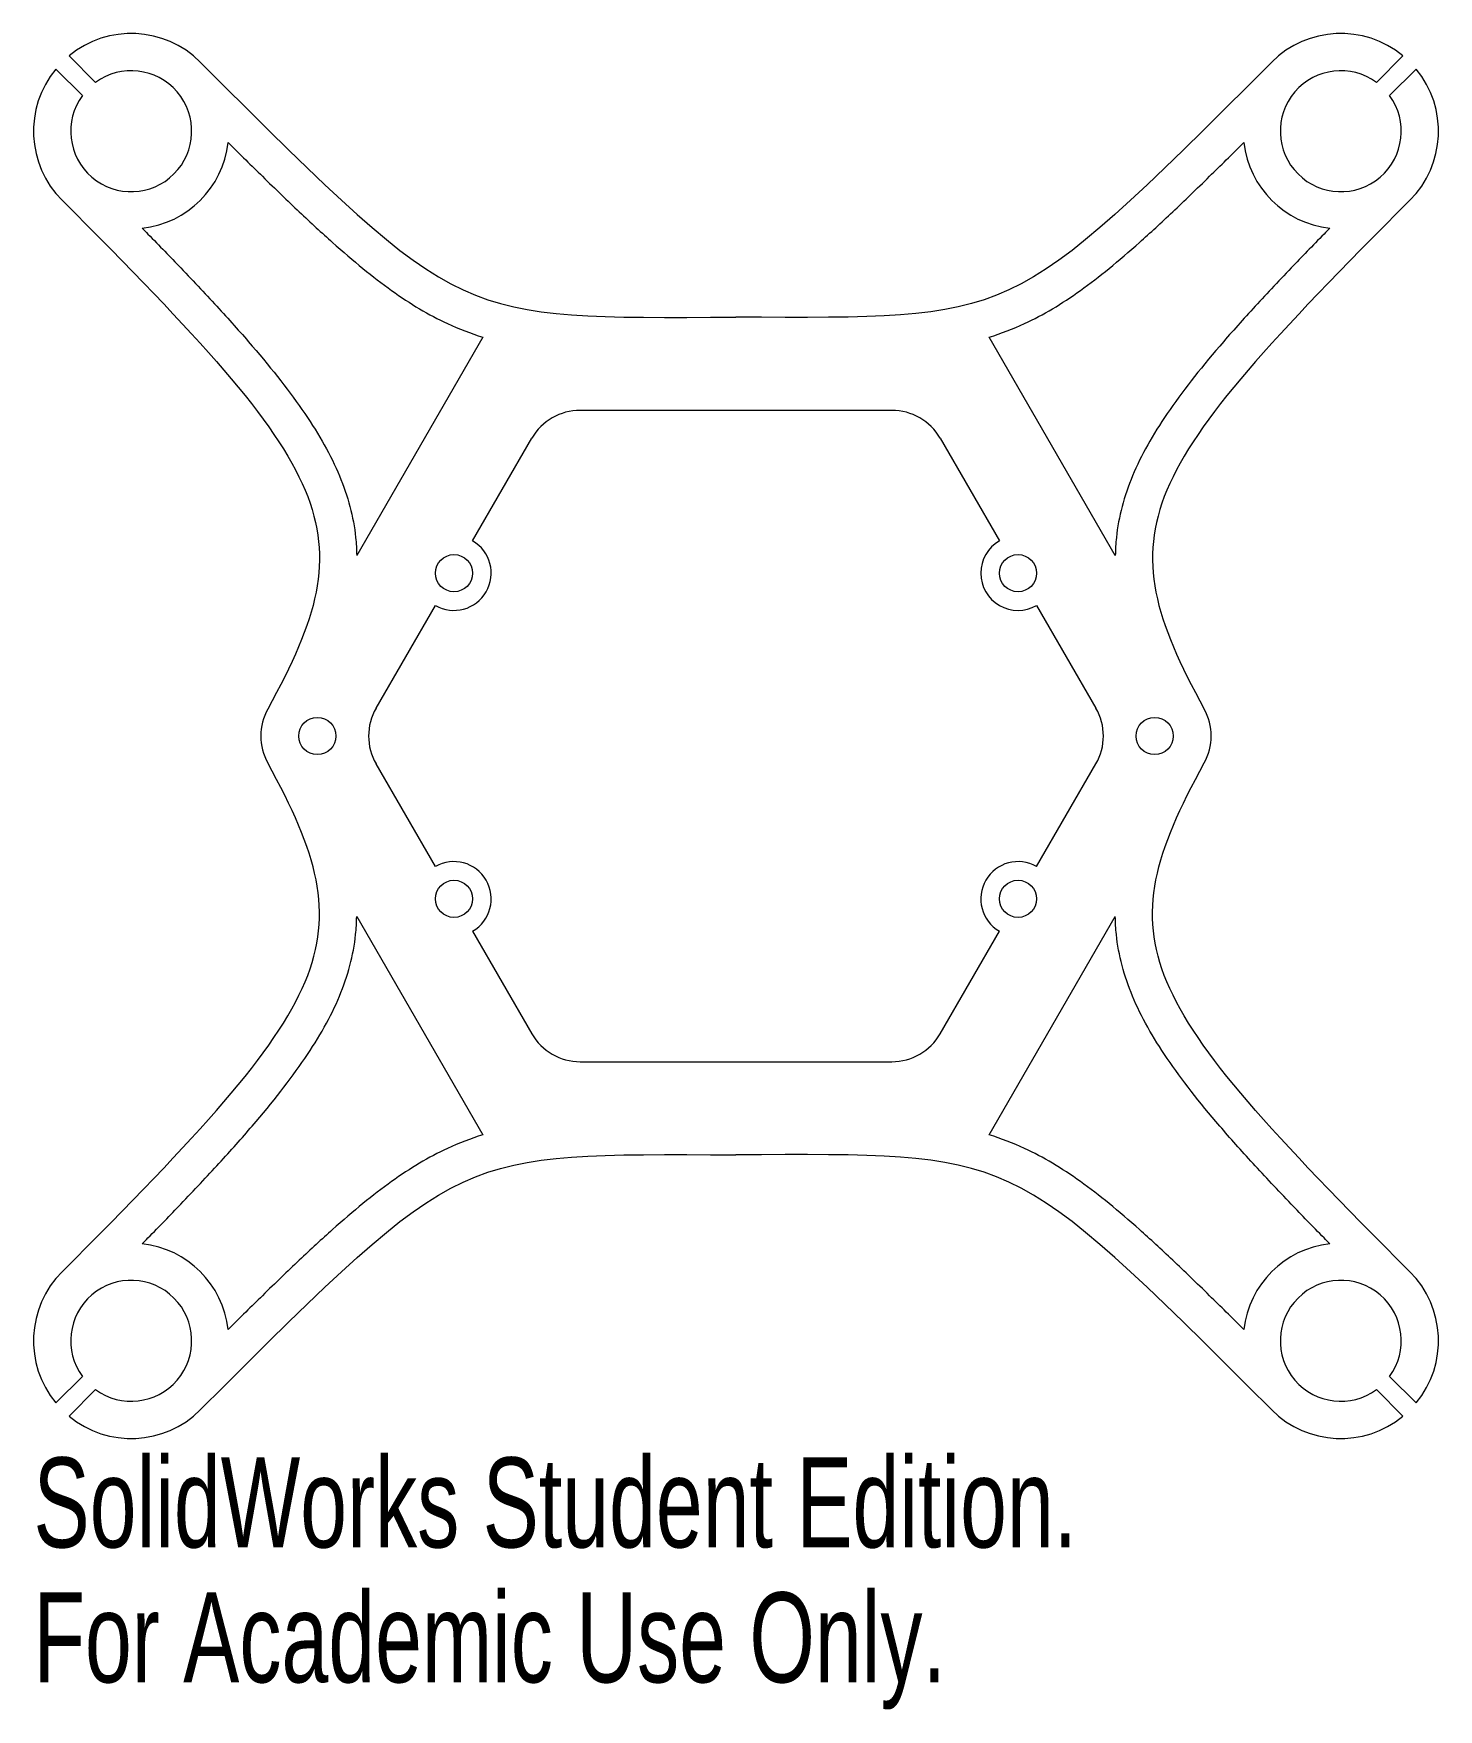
# Model space of a CAD drawing. Header units: millimetres. Extents: x -37.8 to 37.8, y -52.3 to 37.8.
import ezdxf

# ---------------------------------------------------------------- set-up
doc = ezdxf.new("R2010")
doc.units = ezdxf.units.MM
doc.styles.add('SLDTEXTSTYLE0', font='TXT', dxfattribs={"width": 0.7})

msp = doc.modelspace()

# ---------------------------------------------------------------- linework, layer by layer
at = {"color": 7, "linetype": 'Continuous', "lineweight": 15}
for p, q in [((-35.842, 36.549), (-34.417, 35.124)), ((34.417, 35.124), (35.842, 36.549)), ((-35.124, 34.417), (-36.549, 35.842)), ((36.549, 35.842), (35.124, 34.417)), ((-13.607, 21.433), (-20.383, 9.696)), ((20.383, 9.696), (13.607, 21.433)), ((8.372, 17.5), (-8.372, 17.5)), ((-14.155, 10.482), (-10.97, 16)), ((10.97, 16), (14.155, 10.482)), ((-19.341, 1.5), (-16.155, 7.018)), ((16.155, 7.018), (19.341, 1.5)), ((-16.155, -7.018), (-19.341, -1.5)), ((16.155, -7.018), (19.341, -1.5)), ((-20.383, -9.696), (-13.607, -21.433)), ((13.607, -21.433), (20.383, -9.696)), ((-14.155, -10.482), (-10.97, -16)), ((10.97, -16), (14.155, -10.482)), ((-8.372, -17.5), (8.372, -17.5)), ((-35.124, -34.417), (-36.549, -35.842)), ((36.549, -35.842), (35.124, -34.417)), ((-35.842, -36.549), (-34.417, -35.124)), ((34.417, -35.124), (35.842, -36.549))]:
    msp.add_line(p, q, dxfattribs=at)
for centre in [(-15.155, 8.75), (15.155, 8.75), (-22.5, 0), (22.5, 0), (-15.155, -8.75), (15.155, -8.75)]:
    msp.add_circle(centre, 1, dxfattribs=at)
for centre, radius, start, end in [((-32.5, 32.5), 5.25, 45, 129.53498), ((32.5, 32.5), 5.25, 50.46502, 135), ((-32.5, 32.5), 5.25, 140.46507, 225), ((-32.5, 32.5), 3.25, 143.85001, 126.15012), ((32.5, 32.5), 3.25, 53.84988, 36.15012), ((32.5, 32.5), 5.25, 315, 39.53498), ((-32.5, 32.5), 5.25, 276.52854, 353.30584), ((32.5, 32.5), 5.25, 186.69416, 263.47146), ((-8.372, 14.5), 3, 90, 150), ((8.372, 14.5), 3, 30, 90), ((-15.155, 8.75), 2, 240, 60), ((15.155, 8.75), 2, 120, 300), ((-22.535, 0), 3, 151.1494, 208.8506), ((-16.743, 0), 3, 150, 210), ((16.743, 0), 3, 330, 30), ((22.535, 0), 3, 331.1494, 28.8506), ((-15.155, -8.75), 2, 300, 120), ((15.155, -8.75), 2, 60, 240), ((-8.372, -14.5), 3, 210, 270), ((8.372, -14.5), 3, 270, 330), ((-32.5, -32.5), 5.25, 6.69416, 83.47146), ((32.5, -32.5), 5.25, 96.52854, 173.30584), ((-32.5, -32.5), 5.25, 135, 219.53498), ((32.5, -32.5), 5.25, 320.46502, 45), ((-32.5, -32.5), 3.25, 233.84988, 216.15012), ((32.5, -32.5), 3.25, 323.84988, 306.15012), ((-32.5, -32.5), 5.25, 230.46502, 315), ((32.5, -32.5), 5.25, 225, 309.53498)]:
    msp.add_arc(centre, radius, start, end, dxfattribs=at)
for points in [[(-28.788, 36.212), (-14.446, 21.871), (-15.065, 22.5), (0, 22.5)], [(28.788, 36.212), (14.446, 21.871), (15.065, 22.5), (0, 22.5)], [(-36.212, 28.788), (-28.839, 21.414), (-20.649, 12.581), (-22.498, 6.285), (-25.163, 1.448)], [(36.212, 28.788), (28.839, 21.414), (20.649, 12.581), (22.498, 6.285), (25.163, 1.448)], [(-36.212, -28.788), (-28.839, -21.414), (-20.649, -12.581), (-22.498, -6.285), (-25.163, -1.448)], [(36.212, -28.788), (28.839, -21.414), (20.649, -12.581), (22.498, -6.285), (25.163, -1.448)], [(-28.788, -36.212), (-14.446, -21.871), (-15.065, -22.5), (0, -22.5)], [(28.788, -36.212), (14.446, -21.871), (15.065, -22.5), (0, -22.5)]]:
    msp.add_open_spline(points, degree=3, dxfattribs=at)
for points, knots in [([(-27.286, 31.888), (-26.643, 31.25), (-25.297, 29.92), (-23.438, 28.124), (-21.665, 26.487), (-20.038, 25.091), (-17.994, 23.518), (-15.909, 22.267), (-14.252, 21.633), (-13.607, 21.433)], [0.0729676, 0.0729676, 0.0729676, 0.0729676, 0.125, 0.1875, 0.25, 0.3125, 0.375, 0.5, 0.5771602, 0.5771602, 0.5771602, 0.5771602]), ([(13.607, 21.433), (14.252, 21.633), (15.909, 22.267), (17.994, 23.518), (20.038, 25.091), (21.665, 26.487), (23.438, 28.124), (25.297, 29.92), (26.643, 31.25), (27.286, 31.888)], [0.4228398, 0.4228398, 0.4228398, 0.4228398, 0.5, 0.625, 0.6875, 0.75, 0.8125, 0.875, 0.9270324, 0.9270324, 0.9270324, 0.9270324]), ([(-31.903, 27.284), (-31.801, 27.18), (-31.081, 26.446), (-29.632, 24.951), (-27.741, 22.939), (-25.359, 20.264), (-23.02, 17.285), (-21.152, 13.993), (-20.468, 11.456), (-20.387, 10.02), (-20.383, 9.696)], [0.0661919, 0.0661919, 0.0661919, 0.0661919, 0.0736453, 0.1192538, 0.1788808, 0.2385077, 0.3577615, 0.4770154, 0.5962692, 0.6311256, 0.6311256, 0.6311256, 0.6311256]), ([(31.903, 27.284), (31.801, 27.18), (31.081, 26.446), (29.632, 24.951), (27.741, 22.939), (25.359, 20.264), (23.02, 17.285), (21.152, 13.993), (20.468, 11.456), (20.387, 10.02), (20.383, 9.696)], [0.0661919, 0.0661919, 0.0661919, 0.0661919, 0.0736453, 0.1192538, 0.1788808, 0.2385077, 0.3577615, 0.4770154, 0.5962692, 0.6311256, 0.6311256, 0.6311256, 0.6311256]), ([(-31.903, -27.284), (-31.801, -27.18), (-31.081, -26.446), (-29.632, -24.951), (-27.741, -22.939), (-25.359, -20.264), (-23.02, -17.285), (-21.152, -13.993), (-20.468, -11.456), (-20.387, -10.02), (-20.383, -9.696)], [0.0661918, 0.0661918, 0.0661918, 0.0661918, 0.0736452, 0.1192538, 0.1788808, 0.2385077, 0.3577615, 0.4770154, 0.5962692, 0.6311256, 0.6311256, 0.6311256, 0.6311256]), ([(31.903, -27.284), (31.801, -27.18), (31.081, -26.446), (29.632, -24.951), (27.741, -22.939), (25.359, -20.264), (23.02, -17.285), (21.152, -13.993), (20.468, -11.456), (20.387, -10.02), (20.383, -9.696)], [0.0661919, 0.0661919, 0.0661919, 0.0661919, 0.0736453, 0.1192538, 0.1788808, 0.2385077, 0.3577615, 0.4770154, 0.5962692, 0.6311256, 0.6311256, 0.6311256, 0.6311256]), ([(-13.607, -21.433), (-14.252, -21.633), (-15.909, -22.267), (-17.994, -23.518), (-20.038, -25.091), (-21.665, -26.487), (-23.438, -28.124), (-25.297, -29.92), (-26.643, -31.25), (-27.286, -31.888)], [0.4228398, 0.4228398, 0.4228398, 0.4228398, 0.5, 0.625, 0.6875, 0.75, 0.8125, 0.875, 0.9270325, 0.9270325, 0.9270325, 0.9270325]), ([(27.286, -31.888), (26.643, -31.25), (25.297, -29.92), (23.438, -28.124), (21.665, -26.487), (20.038, -25.091), (17.994, -23.518), (15.909, -22.267), (14.252, -21.633), (13.607, -21.433)], [0.0729676, 0.0729676, 0.0729676, 0.0729676, 0.125, 0.1875, 0.25, 0.3125, 0.375, 0.5, 0.5771602, 0.5771602, 0.5771602, 0.5771602])]:
    msp.add_open_spline(points, degree=3, knots=knots, dxfattribs=at)

# ---------------------------------------------------------------- texts
at = {"color": 7, "linetype": 'Continuous', "char_height": 4.83362, "attachment_point": 1, "style": 'SLDTEXTSTYLE0'}
for s, insert in [('SolidWorks Student Edition.', (-37.75, -38.77)), ('For Academic Use Only.', (-37.75, -46.02))]:
    msp.add_mtext(s, dxfattribs=dict(at, insert=insert))

doc.saveas('drawing.dxf')
